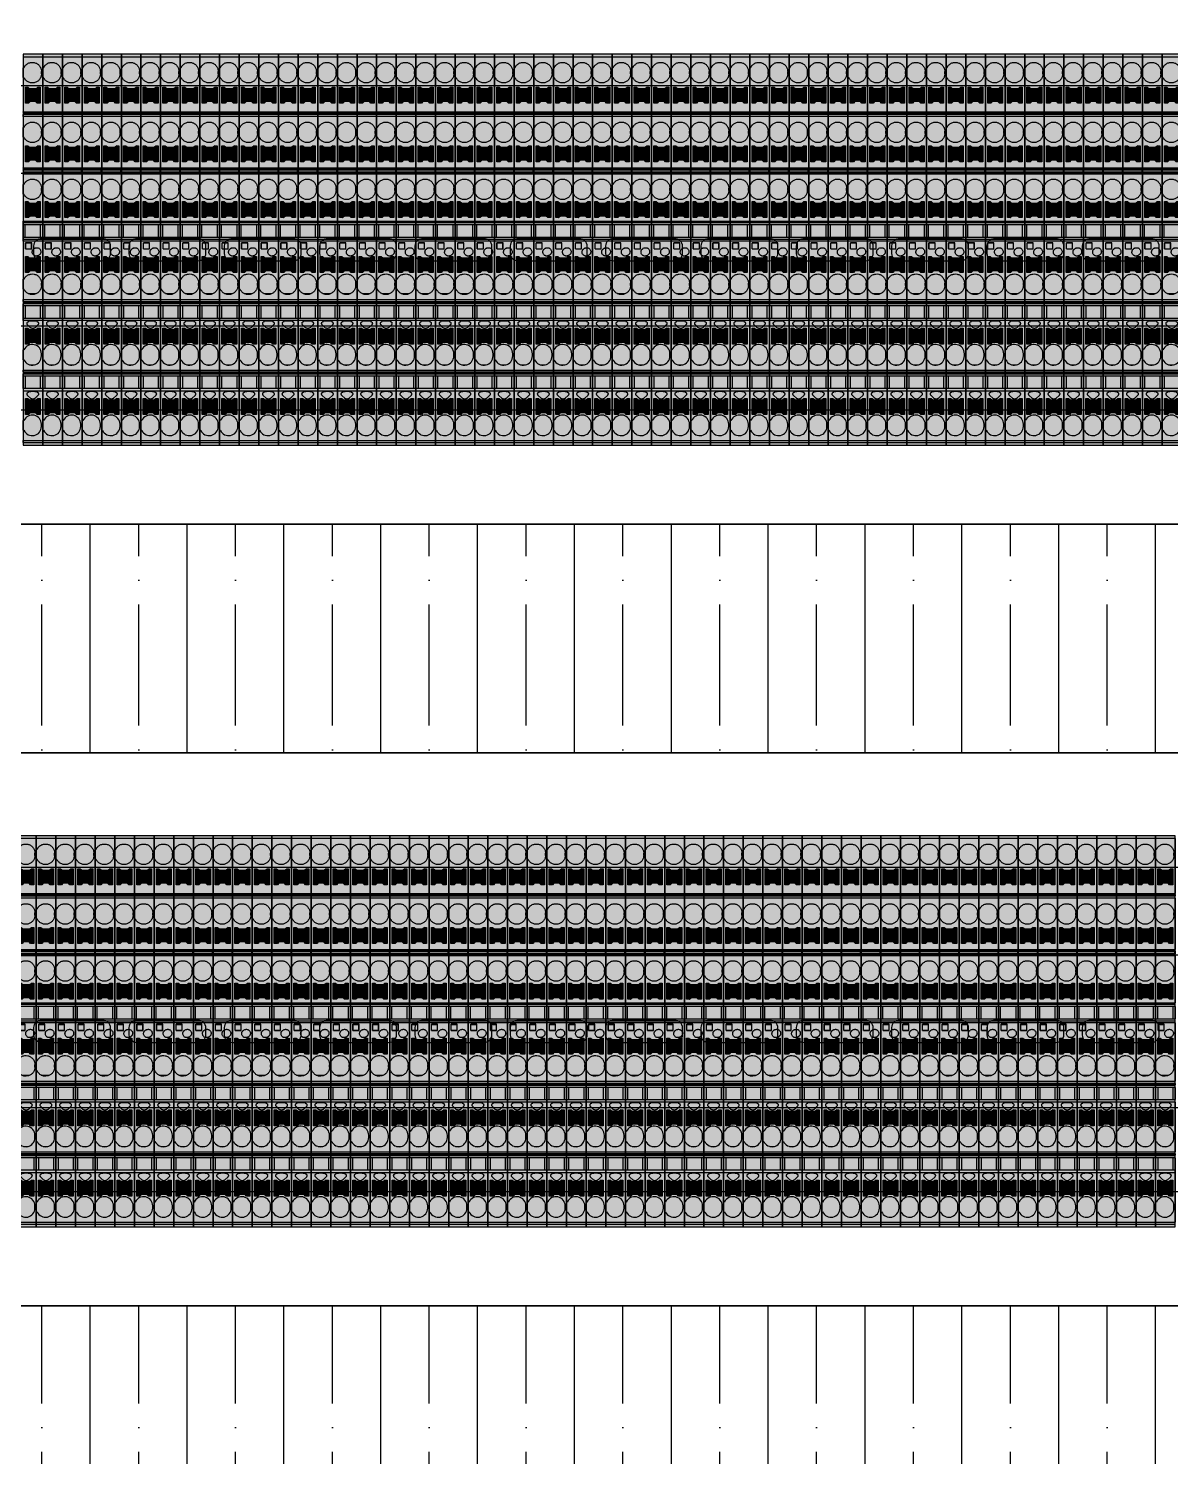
# Model space of a CAD drawing. Header units: millimetres. Extents: x -174 to 283928, y 1291 to 21053.
# Drawn here: x 10448.7 to 10748.1, y 20429.7 to 20804.2 of the extents above; entities that cross this region are included whole.
import ezdxf

# ---------------------------------------------------------------- set-up
doc = ezdxf.new("R2010")
doc.units = ezdxf.units.MM

# ---------------------------------------------------------------- blocks, each defined once
blk = doc.blocks.new('*U216')
at = {"ltscale": 2}
blk.add_lwpolyline([(0, 20), (0, -20), (840, -20), (840, 20), (0, 20)], dxfattribs=at)
for points in [[(190.23, 3), (206.23, 3, -0.414214), (208.23, 1), (208.23, -1, -0.414214), (206.23, -3), (190.23, -3, -0.414214), (188.23, -1), (188.23, 1, -0.414214)], [(215.23, 3), (231.23, 3, -0.414214), (233.23, 1), (233.23, -1, -0.414214), (231.23, -3), (215.23, -3, -0.414214), (213.23, -1), (213.23, 1, -0.414214)], [(240.23, 3), (256.23, 3, -0.414214), (258.23, 1), (258.23, -1, -0.414214), (256.23, -3), (240.23, -3, -0.414214), (238.23, -1), (238.23, 1, -0.414214)], [(265.23, 3), (281.23, 3, -0.414214), (283.23, 1), (283.23, -1, -0.414214), (281.23, -3), (265.23, -3, -0.414214), (263.23, -1), (263.23, 1, -0.414214)], [(290.23, 3), (306.23, 3, -0.414214), (308.23, 1), (308.23, -1, -0.414214), (306.23, -3), (290.23, -3, -0.414214), (288.23, -1), (288.23, 1, -0.414214)], [(315.23, 3), (331.23, 3, -0.414214), (333.23, 1), (333.23, -1, -0.414214), (331.23, -3), (315.23, -3, -0.414214), (313.23, -1), (313.23, 1, -0.414214)], [(340.23, 3), (356.23, 3, -0.414214), (358.23, 1), (358.23, -1, -0.414214), (356.23, -3), (340.23, -3, -0.414214), (338.23, -1), (338.23, 1, -0.414214)], [(365.23, 3), (381.23, 3, -0.414214), (383.23, 1), (383.23, -1, -0.414214), (381.23, -3), (365.23, -3, -0.414214), (363.23, -1), (363.23, 1, -0.414214)], [(390.23, 3), (406.23, 3, -0.414214), (408.23, 1), (408.23, -1, -0.414214), (406.23, -3), (390.23, -3, -0.414214), (388.23, -1), (388.23, 1, -0.414214)], [(415.23, 3), (431.23, 3, -0.414214), (433.23, 1), (433.23, -1, -0.414214), (431.23, -3), (415.23, -3, -0.414214), (413.23, -1), (413.23, 1, -0.414214)], [(440.23, 3), (456.23, 3, -0.414214), (458.23, 1), (458.23, -1, -0.414214), (456.23, -3), (440.23, -3, -0.414214), (438.23, -1), (438.23, 1, -0.414214)], [(465.23, 3), (481.23, 3, -0.414214), (483.23, 1), (483.23, -1, -0.414214), (481.23, -3), (465.23, -3, -0.414214), (463.23, -1), (463.23, 1, -0.414214)]]:
    blk.add_lwpolyline(points, format="xyb", close=True, dxfattribs=at)
blk = doc.blocks.new('*U203')
at = {"ltscale": 2}
blk.add_lwpolyline([(0, 20), (0, -20), (840, -20), (840, 20), (0, 20)], dxfattribs=at)
for points in [[(190.23, 3), (206.23, 3, -0.414214), (208.23, 1), (208.23, -1, -0.414214), (206.23, -3), (190.23, -3, -0.414214), (188.23, -1), (188.23, 1, -0.414214)], [(215.23, 3), (231.23, 3, -0.414214), (233.23, 1), (233.23, -1, -0.414214), (231.23, -3), (215.23, -3, -0.414214), (213.23, -1), (213.23, 1, -0.414214)], [(240.23, 3), (256.23, 3, -0.414214), (258.23, 1), (258.23, -1, -0.414214), (256.23, -3), (240.23, -3, -0.414214), (238.23, -1), (238.23, 1, -0.414214)], [(265.23, 3), (281.23, 3, -0.414214), (283.23, 1), (283.23, -1, -0.414214), (281.23, -3), (265.23, -3, -0.414214), (263.23, -1), (263.23, 1, -0.414214)], [(290.23, 3), (306.23, 3, -0.414214), (308.23, 1), (308.23, -1, -0.414214), (306.23, -3), (290.23, -3, -0.414214), (288.23, -1), (288.23, 1, -0.414214)], [(315.23, 3), (331.23, 3, -0.414214), (333.23, 1), (333.23, -1, -0.414214), (331.23, -3), (315.23, -3, -0.414214), (313.23, -1), (313.23, 1, -0.414214)], [(340.23, 3), (356.23, 3, -0.414214), (358.23, 1), (358.23, -1, -0.414214), (356.23, -3), (340.23, -3, -0.414214), (338.23, -1), (338.23, 1, -0.414214)], [(365.23, 3), (381.23, 3, -0.414214), (383.23, 1), (383.23, -1, -0.414214), (381.23, -3), (365.23, -3, -0.414214), (363.23, -1), (363.23, 1, -0.414214)], [(390.23, 3), (406.23, 3, -0.414214), (408.23, 1), (408.23, -1, -0.414214), (406.23, -3), (390.23, -3, -0.414214), (388.23, -1), (388.23, 1, -0.414214)], [(415.23, 3), (431.23, 3, -0.414214), (433.23, 1), (433.23, -1, -0.414214), (431.23, -3), (415.23, -3, -0.414214), (413.23, -1), (413.23, 1, -0.414214)], [(440.23, 3), (456.23, 3, -0.414214), (458.23, 1), (458.23, -1, -0.414214), (456.23, -3), (440.23, -3, -0.414214), (438.23, -1), (438.23, 1, -0.414214)], [(465.23, 3), (481.23, 3, -0.414214), (483.23, 1), (483.23, -1, -0.414214), (481.23, -3), (465.23, -3, -0.414214), (463.23, -1), (463.23, 1, -0.414214)]]:
    blk.add_lwpolyline(points, format="xyb", close=True, dxfattribs=at)
blk = doc.blocks.new('*U197')
blk.add_wipeout([(0, 30), (840, 30), (840, -30), (0, -30)])
at = {"true_color": 0x2776bb}
h = blk.add_hatch(dxfattribs=at)
h.set_pattern_fill('ANSI35', color=152, scale=4, angle=45)
h.set_pattern_definition([(90, (-6146.77, 1406.27), (-25.4, 0), []), (90, (-6134.07, 1418.97), (-25.4, 0), [31.75, -6.35, 0, -6.35])])
h.paths.add_polyline_path([(840, -30), (840, 30), (0, 30), (0, -30)])
blk.add_lwpolyline([(0, 30), (840, 30), (840, -30), (0, -30), (0, 30)])
blk = doc.blocks.new('VPR-2.5-3L-GY')
at = {"true_color": 0xc7c8ca}
h = blk.add_hatch(color=9, dxfattribs=at)
h.dxf.hatch_style = 1
h.paths.add_polyline_path([(5.15, 51.29), (0, 51.29), (0, -51.29), (5.15, -51.29)])
at = {"true_color": 0xcd6928}
h = blk.add_hatch(color=32, dxfattribs=at)
h.dxf.hatch_style = 1
h.paths.add_polyline_path([(4.5, 42.63), (3.88, 42.63), (3.4, 42.23), (1.7, 42.23), (1.21, 42.63), (0.6, 42.63), (0.6, 38.43), (1.44, 38.43), (1.84, 38.83), (3.26, 38.83), (3.66, 38.43), (4.5, 38.43)])
h = blk.add_hatch(color=32, dxfattribs=at)
h.dxf.hatch_style = 1
h.paths.add_polyline_path([(4.5, 27.26), (3.88, 27.26), (3.4, 26.86), (1.7, 26.86), (1.21, 27.26), (0.6, 27.26), (0.6, 23.06), (1.44, 23.06), (1.84, 23.46), (3.26, 23.46), (3.66, 23.06), (4.5, 23.06)])
h = blk.add_hatch(color=32, dxfattribs=at)
h.dxf.hatch_style = 1
h.paths.add_polyline_path([(4.5, 12.61), (3.88, 12.61), (3.4, 12.21), (1.7, 12.21), (1.21, 12.61), (0.6, 12.61), (0.6, 8.41), (1.44, 8.41), (1.84, 8.81), (3.26, 8.81), (3.66, 8.41), (4.5, 8.41)])
h = blk.add_hatch(color=32, dxfattribs=at)
h.dxf.hatch_style = 1
h.paths.add_polyline_path([(4.5, -1.78), (3.88, -1.78), (3.4, -2.18), (1.7, -2.18), (1.21, -1.78), (0.6, -1.78), (0.6, -5.98), (1.44, -5.98), (1.84, -5.58), (3.26, -5.58), (3.66, -5.98), (4.5, -5.98)])
h = blk.add_hatch(color=32, dxfattribs=at)
h.dxf.hatch_style = 1
h.paths.add_polyline_path([(4.5, -20.56), (3.88, -20.56), (3.4, -20.96), (1.7, -20.96), (1.21, -20.56), (0.6, -20.56), (0.6, -24.76), (1.44, -24.76), (1.84, -24.36), (3.26, -24.36), (3.66, -24.76), (4.5, -24.76)])
h = blk.add_hatch(color=32, dxfattribs=at)
h.dxf.hatch_style = 1
h.paths.add_polyline_path([(4.5, -39.01), (3.88, -39.01), (3.4, -39.41), (1.7, -39.41), (1.21, -39.01), (0.6, -39.01), (0.6, -43.21), (1.44, -43.21), (1.84, -42.81), (3.26, -42.81), (3.66, -43.21), (4.5, -43.21)])
at = {"color": 7, "linetype": 'Continuous', "lineweight": 25}
for p, q in [((5.15, 50.53), (0, 50.53)), ((0, 50.53), (0, 47.73)), ((5.15, 50.53), (5.15, 36.18)), ((0.22, 47.73), (0, 47.73)), ((0, 45.13), (0, 47.73)), ((0, 45.13), (0.22, 45.13)), ((0, 45.13), (0, 36.18)), ((4.8, 46.13), (4.8, 46.73)), ((0.68, 40.9), (0.68, 42.58)), ((0.68, 42.58), (1.18, 42.58)), ((1.18, 42.58), (1.68, 42.18)), ((3.43, 42.18), (1.68, 42.18)), ((3.93, 42.58), (3.43, 42.18)), ((3.93, 42.58), (4.43, 42.58)), ((4.43, 42.58), (4.43, 40.9)), ((1.64, 40.9), (0.68, 40.9)), ((0.68, 40.1), (0.68, 40.9)), ((0.68, 38.58), (0.68, 40.1)), ((0.68, 40.1), (1.64, 40.1)), ((1.36, 38.48), (0.78, 38.48)), ((1.8, 38.88), (1.43, 38.51)), ((3.3, 38.88), (1.8, 38.88)), ((3.7, 38.48), (3.3, 38.88)), ((3.47, 40.9), (4.43, 40.9)), ((3.47, 40.1), (4.43, 40.1)), ((4.43, 38.48), (3.7, 38.48)), ((4.43, 40.9), (4.43, 40.1)), ((4.43, 40.1), (4.43, 38.48)), ((0, 36.18), (5.15, 36.18)), ((0, 36.06), (5.15, 36.06)), ((0, 36.06), (0, 35.8)), ((0, 35.8), (4.95, 35.79)), ((0, 35.66), (4.95, 35.66)), ((0, 35.66), (0, 35.65)), ((0, 35.65), (4.95, 35.65)), ((4.95, 35.56), (0, 35.56)), ((5.15, 35.46), (0, 35.46)), ((5.15, 35.42), (0, 35.42)), ((5.15, 34.92), (0, 34.92)), ((0, 34.92), (0, 32.08)), ((5.15, 35.79), (4.95, 35.79)), ((5.15, 35.69), (4.95, 35.69)), ((4.95, 35.69), (4.95, 35.46)), ((5.15, 35.86), (5.15, 36.06)), ((5.15, 35.86), (5.15, 35.79)), ((5.15, 35.79), (5.15, 35.69)), ((5.15, 35.69), (5.15, 35.52)), ((5.15, 34.92), (5.15, 21.48)), ((0.22, 32.08), (0, 32.08)), ((0, 29.48), (0, 32.08)), ((4.8, 30.48), (4.8, 31.08)), ((0, 29.48), (0.22, 29.48)), ((0, 29.48), (0, 21.48)), ((0.68, 25.53), (0.68, 27.21)), ((0.68, 27.21), (1.18, 27.21)), ((1.18, 27.21), (1.68, 26.81)), ((3.43, 26.81), (1.68, 26.81)), ((3.93, 27.21), (3.43, 26.81)), ((3.93, 27.21), (4.43, 27.21)), ((4.43, 27.21), (4.43, 25.53)), ((1.64, 25.53), (0.68, 25.53)), ((0.68, 24.73), (0.68, 25.53)), ((0.68, 23.21), (0.68, 24.73)), ((0.68, 24.73), (1.64, 24.73)), ((1.36, 23.11), (0.78, 23.11)), ((1.8, 23.51), (1.43, 23.14)), ((3.3, 23.51), (1.8, 23.51)), ((3.7, 23.11), (3.3, 23.51)), ((3.47, 25.53), (4.43, 25.53)), ((3.47, 24.73), (4.43, 24.73)), ((4.43, 23.11), (3.7, 23.11)), ((4.43, 25.53), (4.43, 24.73)), ((4.43, 24.73), (4.43, 23.11)), ((0, 21.48), (5.15, 21.48)), ((0, 21.35), (5.15, 21.35)), ((0, 21.35), (0, 21.07)), ((0, 21.07), (4.95, 21.06)), ((0, 20.93), (4.95, 20.93)), ((0, 20.93), (4.95, 20.93)), ((0, 20.93), (0, 20.93)), ((4.95, 20.85), (0, 20.85)), ((0, 20.85), (0, 20.42)), ((5.15, 20.3), (0, 20.3)), ((5.15, 20.3), (0, 20.3)), ((5.15, 20.26), (0, 20.26)), ((5.15, 19.77), (0, 19.77)), ((0, 19.77), (0, 17.13)), ((5.15, 21.06), (4.95, 21.06)), ((5.15, 20.96), (4.95, 20.96)), ((4.95, 20.96), (4.95, 20.3)), ((5.15, 21.13), (5.15, 21.35)), ((5.15, 21.13), (5.15, 21.06)), ((5.15, 20.96), (5.15, 20.36)), ((5.15, 19.77), (5.15, 7.48)), ((0.22, 17.13), (0, 17.13)), ((0, 14.53), (0, 17.13)), ((4.8, 15.53), (4.8, 16.13)), ((0, 14.53), (0, 7.48)), ((0, 14.53), (0.22, 14.53)), ((0.68, 10.88), (0.68, 12.56)), ((0.68, 12.56), (1.18, 12.56)), ((1.18, 12.56), (1.68, 12.16)), ((3.43, 12.16), (1.68, 12.16)), ((3.93, 12.56), (3.43, 12.16)), ((3.93, 12.56), (4.43, 12.56)), ((4.43, 12.56), (4.43, 10.88)), ((1.64, 10.88), (0.68, 10.88)), ((0.68, 10.08), (0.68, 10.88)), ((0.68, 8.56), (0.68, 10.08)), ((0.68, 10.08), (1.64, 10.08)), ((1.36, 8.46), (0.78, 8.46)), ((1.8, 8.86), (1.43, 8.49)), ((3.3, 8.86), (1.8, 8.86)), ((3.7, 8.46), (3.3, 8.86)), ((3.47, 10.88), (4.43, 10.88)), ((3.47, 10.08), (4.43, 10.08)), ((4.43, 8.46), (3.7, 8.46)), ((4.43, 10.88), (4.43, 10.08)), ((4.43, 10.08), (4.43, 8.46)), ((0, 7.48), (5.15, 7.48)), ((5.15, 7.02), (0, 7.02)), ((0, 6.48), (0, 7.02)), ((5.15, 6.48), (0, 6.48)), ((0, 3.28), (0, 6.48)), ((0.55, 3.28), (0.55, 6.48)), ((4.5, 6.48), (4.5, 3.28)), ((5.15, 6.48), (5.15, 7.02)), ((5.15, 6.48), (5.15, 3.28)), ((0, 3.28), (5.15, 3.28)), ((0, 2.69), (0, 3.28)), ((5.15, 2.69), (0, 2.69)), ((5.15, 2.23), (0, 2.23)), ((0, 2.23), (0, -7.77)), ((2.25, 1.84), (0.65, 1.84)), ((0.65, 0.23), (0.65, 1.84)), ((0.67, 1.81), (0.65, 1.84)), ((0.65, 0.23), (0.67, 0.26)), ((0.65, 0.23), (2.25, 0.23)), ((0.67, 1.81), (2.23, 1.81)), ((0.67, 0.26), (0.67, 1.81)), ((0.67, 0.26), (2.23, 0.26)), ((2.23, 1.81), (2.25, 1.84)), ((2.23, 0.26), (2.23, 1.81)), ((2.25, 0.23), (2.23, 0.26)), ((2.25, 0.23), (2.25, 1.84)), ((3.08, 0.39), (2.9, 0.29)), ((5.15, 2.69), (5.15, 3.28)), ((5.15, 2.23), (5.15, -13.07)), ((0.68, -3.51), (0.68, -1.83)), ((0.68, -1.83), (1.18, -1.83)), ((1.64, -3.51), (0.68, -3.51)), ((0.68, -4.31), (0.68, -3.51)), ((1.18, -1.83), (1.68, -2.23)), ((3.43, -2.23), (1.68, -2.23)), ((3.93, -1.83), (3.43, -2.23)), ((3.47, -3.51), (4.43, -3.51)), ((3.93, -1.83), (4.43, -1.83)), ((3.95, -1.53), (4.13, -1.43)), ((4.43, -1.83), (4.43, -3.51)), ((4.43, -3.51), (4.43, -4.31)), ((0.68, -5.83), (0.68, -4.31)), ((0.68, -4.31), (1.64, -4.31)), ((1.36, -5.93), (0.78, -5.93)), ((1.8, -5.53), (1.43, -5.9)), ((3.3, -5.53), (1.8, -5.53)), ((3.7, -5.93), (3.3, -5.53)), ((3.47, -4.31), (4.43, -4.31)), ((4.43, -5.93), (3.7, -5.93)), ((4.43, -4.31), (4.43, -5.93)), ((0.22, -7.77), (0, -7.77)), ((0, -10.37), (0, -7.77)), ((0, -10.37), (0.22, -10.37)), ((0, -10.37), (0, -13.07)), ((4.8, -9.37), (4.8, -8.77)), ((0, -13.07), (5.15, -13.07)), ((0, -13.56), (5.15, -13.56)), ((0, -13.59), (5.15, -13.59)), ((0, -13.61), (5.15, -13.61)), ((0, -13.71), (4.95, -13.71)), ((4.95, -13.8), (0, -13.8)), ((4.95, -13.8), (0, -13.8)), ((0, -13.8), (0, -13.8)), ((4.95, -13.94), (0, -13.94)), ((0, -13.94), (0, -14.05)), ((5.15, -14.05), (0, -14.05)), ((5.15, -14.17), (0, -14.17)), ((0, -14.72), (0, -14.17)), ((5.15, -14.72), (0, -14.72)), ((0, -17.92), (0, -14.72)), ((0.55, -14.72), (0.55, -17.92)), ((1.32, -11.51), (3.41, -11.51)), ((4.5, -14.72), (4.5, -17.92)), ((4.95, -13.61), (4.95, -13.84)), ((5.15, -13.84), (4.95, -13.84)), ((5.15, -13.94), (4.95, -13.94)), ((5.15, -13.67), (5.15, -13.84)), ((5.15, -13.94), (5.15, -14)), ((5.15, -14.05), (5.15, -14)), ((5.15, -14.72), (5.15, -14.17)), ((5.15, -14.72), (5.15, -17.92)), ((0, -17.92), (5.15, -17.92)), ((0, -18.59), (0, -17.92)), ((5.15, -18.59), (0, -18.59)), ((0, -18.59), (0, -26.27)), ((5.15, -18.59), (5.15, -17.92)), ((5.15, -18.59), (5.15, -31.57)), ((0.68, -22.29), (0.68, -20.61)), ((0.68, -20.61), (1.18, -20.61)), ((1.64, -22.29), (0.68, -22.29)), ((0.68, -23.09), (0.68, -22.29)), ((1.18, -19.73), (1.92, -20.47)), ((1.18, -20.61), (1.68, -21.01)), ((3.43, -21.01), (1.68, -21.01)), ((2.27, -20.62), (2.78, -20.62)), ((3.13, -20.47), (3.87, -19.73)), ((3.93, -20.61), (3.43, -21.01)), ((3.47, -22.29), (4.43, -22.29)), ((3.93, -20.61), (4.43, -20.61)), ((4.43, -20.61), (4.43, -22.29)), ((4.43, -22.29), (4.43, -23.09)), ((0.68, -24.61), (0.68, -23.09)), ((0.68, -23.09), (1.64, -23.09)), ((1.36, -24.71), (0.78, -24.71)), ((1.8, -24.31), (1.43, -24.68)), ((3.3, -24.31), (1.8, -24.31)), ((3.7, -24.71), (3.3, -24.31)), ((3.47, -23.09), (4.43, -23.09)), ((4.43, -24.71), (3.7, -24.71)), ((4.43, -23.09), (4.43, -24.71)), ((0.22, -26.27), (0, -26.27)), ((0, -28.87), (0, -26.27)), ((0, -28.87), (0.22, -28.87)), ((0, -28.87), (0, -31.57)), ((4.8, -27.87), (4.8, -27.27)), ((0, -31.57), (5.15, -31.57)), ((0, -32.06), (5.15, -32.06)), ((0, -32.11), (5.15, -32.11)), ((0, -32.21), (4.95, -32.21)), ((4.95, -32.3), (0, -32.3)), ((4.95, -32.3), (0, -32.3)), ((0, -32.3), (0, -32.3)), ((4.95, -32.44), (0, -32.44)), ((0, -32.44), (0, -32.55)), ((5.15, -32.55), (0, -32.55)), ((5.15, -32.67), (0, -32.67)), ((0, -33.19), (0, -32.67)), ((5.15, -33.19), (0, -33.19)), ((0, -36.39), (0, -33.19)), ((0.55, -33.19), (0.55, -36.39)), ((1.79, -30.19), (3.01, -30.19)), ((4.5, -33.19), (4.5, -36.39)), ((4.95, -32.11), (4.95, -32.34)), ((5.15, -32.34), (4.95, -32.34)), ((4.95, -32.34), (4.95, -32.44)), ((5.15, -32.44), (4.95, -32.44)), ((5.15, -32.17), (5.15, -32.34)), ((5.15, -32.34), (5.15, -32.44)), ((5.15, -32.44), (5.15, -32.5)), ((5.15, -32.55), (5.15, -32.5)), ((5.15, -33.19), (5.15, -32.67)), ((5.15, -33.19), (5.15, -36.39)), ((5.15, -36.39), (0, -36.39)), ((0, -36.39), (0, -37.09)), ((5.15, -37.09), (0, -37.09)), ((0, -37.09), (0, -44.77)), ((5.15, -36.39), (5.15, -37.09)), ((5.15, -37.09), (5.15, -50.07)), ((0.68, -40.74), (0.68, -39.06)), ((0.68, -39.06), (1.18, -39.06)), ((1.64, -40.74), (0.68, -40.74)), ((0.68, -41.54), (0.68, -40.74)), ((1.18, -38.23), (1.92, -38.97)), ((1.18, -39.06), (1.68, -39.46)), ((3.43, -39.46), (1.68, -39.46)), ((2.27, -39.12), (2.78, -39.12)), ((3.13, -38.97), (3.87, -38.23)), ((3.93, -39.06), (3.43, -39.46)), ((3.47, -40.74), (4.43, -40.74)), ((3.93, -39.06), (4.43, -39.06)), ((4.43, -39.06), (4.43, -40.74)), ((4.43, -40.74), (4.43, -41.54)), ((0.22, -44.77), (0, -44.77)), ((0, -47.37), (0, -44.77)), ((0.68, -43.06), (0.68, -41.54)), ((0.68, -41.54), (1.64, -41.54)), ((1.36, -43.16), (0.78, -43.16)), ((1.8, -42.76), (1.43, -43.13)), ((3.3, -42.76), (1.8, -42.76)), ((3.7, -43.16), (3.3, -42.76)), ((3.47, -41.54), (4.43, -41.54)), ((4.43, -43.16), (3.7, -43.16)), ((4.43, -41.54), (4.43, -43.16)), ((0, -47.37), (0.22, -47.37)), ((0, -47.37), (0, -50.07)), ((4.8, -46.37), (4.8, -45.77)), ((0, -50.07), (5.15, -50.07)), ((0, -50.56), (5.15, -50.56))]:
    blk.add_line(p, q, dxfattribs=at)
blk.add_lwpolyline([(5.15, -51.29), (5.15, 51.29), (0, 51.29), (0, -51.29), (5.15, -51.29)])
for points in [[(0.6, 38.43), (0.6, 42.63), (1.21, 42.63), (1.7, 42.23), (3.4, 42.23), (3.88, 42.63), (4.5, 42.63), (4.5, 38.43), (3.66, 38.43), (3.26, 38.83), (1.84, 38.83), (1.44, 38.43)], [(0.6, 23.06), (0.6, 27.26), (1.21, 27.26), (1.7, 26.86), (3.4, 26.86), (3.88, 27.26), (4.5, 27.26), (4.5, 23.06), (3.66, 23.06), (3.26, 23.46), (1.84, 23.46), (1.44, 23.06)], [(0.6, 8.41), (0.6, 12.61), (1.21, 12.61), (1.7, 12.21), (3.4, 12.21), (3.88, 12.61), (4.5, 12.61), (4.5, 8.41), (3.66, 8.41), (3.26, 8.81), (1.84, 8.81), (1.44, 8.41)], [(0.6, -5.98), (0.6, -1.78), (1.21, -1.78), (1.7, -2.18), (3.4, -2.18), (3.88, -1.78), (4.5, -1.78), (4.5, -5.98), (3.66, -5.98), (3.26, -5.58), (1.84, -5.58), (1.44, -5.98)], [(0.6, -24.76), (0.6, -20.56), (1.21, -20.56), (1.7, -20.96), (3.4, -20.96), (3.88, -20.56), (4.5, -20.56), (4.5, -24.76), (3.66, -24.76), (3.26, -24.36), (1.84, -24.36), (1.44, -24.76)], [(0.6, -43.21), (0.6, -39.01), (1.21, -39.01), (1.7, -39.41), (3.4, -39.41), (3.88, -39.01), (4.5, -39.01), (4.5, -43.21), (3.66, -43.21), (3.26, -42.81), (1.84, -42.81), (1.44, -43.21)]]:
    blk.add_lwpolyline(points, close=True, dxfattribs=at)
for centre, radius, start, end in [((2.55, 40.5), 1, 23.5782, 156.4218), ((0.78, 38.58), 0.1, 180, 270), ((1.36, 38.58), 0.1, 270, 315), ((2.55, 40.5), 1, 203.5782, 336.4218), ((0.78, 23.21), 0.1, 180, 270), ((1.36, 23.21), 0.1, 270, 315), ((2.55, 25.13), 1, 23.5782, 156.4218), ((2.55, 25.13), 1, 203.5782, 336.4218), ((2.55, 10.48), 1, 23.5782, 156.4218), ((0.78, 8.56), 0.1, 180, 270), ((1.36, 8.56), 0.1, 270, 315), ((2.55, 10.48), 1, 203.5782, 336.4218), ((2.55, -3.91), 1, 23.5782, 156.4218), ((0.78, -5.83), 0.1, 180, 270), ((1.36, -5.83), 0.1, 270, 315), ((2.55, -3.91), 1, 203.5782, 336.4218), ((2.53, -25.84), 7.11, 81.5242, 98.4758), ((2.55, -22.69), 1, 23.5782, 156.4218), ((2.4, -27.27), 2.4, 0, 155.3757), ((0.78, -24.61), 0.1, 180, 270), ((1.36, -24.61), 0.1, 270, 315), ((2.55, -22.69), 1, 203.5782, 336.4218), ((2.4, -27.87), 2.4, 204.6243, 0), ((2.53, -44.34), 7.11, 81.5242, 98.4758), ((2.55, -41.14), 1, 23.5782, 156.4218), ((2.4, -45.77), 2.4, 0, 155.3757), ((0.78, -43.06), 0.1, 180, 270), ((1.36, -43.06), 0.1, 270, 315), ((2.55, -41.14), 1, 203.5782, 336.4218), ((2.4, -46.37), 2.4, 204.6243, 0)]:
    blk.add_arc(centre, radius, start, end, dxfattribs=at)
for points, knots in [([(0.22, 47.73), (0.24, 47.78), (0.29, 47.88), (0.37, 48.01), (0.45, 48.14), (0.55, 48.27), (0.71, 48.45), (0.96, 48.67), (1.32, 48.89), (1.71, 49.05), (2.25, 49.15), (2.92, 49.12), (3.55, 48.87), (3.99, 48.55), (4.28, 48.25), (4.51, 47.9), (4.66, 47.56), (4.75, 47.26), (4.79, 47), (4.8, 46.82), (4.8, 46.73)], [0, 0, 0, 0, 0.024394, 0.048636, 0.072831, 0.097085, 0.121504, 0.185849, 0.250275, 0.31462, 0.379045, 0.500019, 0.620993, 0.685337, 0.749763, 0.814108, 0.878533, 0.919087, 0.959411, 1, 1, 1, 1]), ([(4.8, 46.13), (4.8, 46.08), (4.8, 45.98), (4.78, 45.82), (4.76, 45.66), (4.72, 45.51), (4.65, 45.27), (4.51, 44.97), (4.28, 44.62), (3.99, 44.32), (3.55, 44), (2.92, 43.75), (2.25, 43.71), (1.71, 43.82), (1.32, 43.98), (0.96, 44.19), (0.69, 44.44), (0.48, 44.68), (0.34, 44.9), (0.26, 45.05), (0.22, 45.13)], [0, 0, 0, 0, 0.024394, 0.048636, 0.072831, 0.097085, 0.121504, 0.185849, 0.250275, 0.31462, 0.379045, 0.500019, 0.620993, 0.685337, 0.749763, 0.814108, 0.878533, 0.919087, 0.959411, 1, 1, 1, 1]), ([(0, 36.06), (0, 36.08), (0, 36.1), (0, 36.13), (0, 36.16), (0, 36.18), (0, 36.18), (0, 36.18)], [0, 0, 0, 0, 0.1671802, 0.3318902, 0.5004135, 0.7494531, 1, 1, 1, 1]), ([(0, 35.8), (0, 35.77), (0, 35.73), (0, 35.68), (0, 35.66), (0, 35.66)], [0, 0, 0, 0, 0.5, 0.5, 1, 1, 1, 1]), ([(0, 35.62), (0, 35.63), (0, 35.64), (0, 35.65), (0, 35.65)], [0, 0, 0, 0, 0.497129, 1, 1, 1, 1]), ([(0, 34.92), (0, 34.94), (0, 34.98), (0, 35.03), (0, 35.1), (0, 35.18), (0, 35.25), (0, 35.32), (0, 35.37), (0, 35.4), (0, 35.41), (0, 35.42)], [0, 0, 0, 0, 0.0800126, 0.1601253, 0.2414441, 0.3692652, 0.5000614, 0.6278835, 0.7586808, 0.8786191, 1, 1, 1, 1]), ([(5.15, 34.92), (5.15, 35.04), (5.15, 35.16), (5.15, 35.34), (5.15, 35.4), (5.15, 35.42)], [0, 0, 0, 0, 0.5, 0.5, 1, 1, 1, 1]), ([(0.22, 32.08), (0.24, 32.13), (0.29, 32.23), (0.37, 32.36), (0.45, 32.49), (0.55, 32.62), (0.71, 32.8), (0.96, 33.02), (1.32, 33.24), (1.71, 33.4), (2.25, 33.5), (2.92, 33.47), (3.55, 33.22), (3.99, 32.9), (4.28, 32.6), (4.51, 32.25), (4.66, 31.91), (4.75, 31.61), (4.79, 31.35), (4.8, 31.17), (4.8, 31.08)], [0, 0, 0, 0, 0.024394, 0.048636, 0.072831, 0.097085, 0.121504, 0.185849, 0.250275, 0.31462, 0.379045, 0.500019, 0.620993, 0.685337, 0.749763, 0.814108, 0.878533, 0.919087, 0.959411, 1, 1, 1, 1]), ([(4.8, 30.48), (4.8, 30.43), (4.8, 30.33), (4.78, 30.17), (4.76, 30.01), (4.72, 29.86), (4.65, 29.62), (4.51, 29.32), (4.28, 28.97), (3.99, 28.67), (3.55, 28.35), (2.92, 28.1), (2.25, 28.06), (1.71, 28.17), (1.32, 28.33), (0.96, 28.54), (0.69, 28.79), (0.48, 29.03), (0.34, 29.25), (0.26, 29.4), (0.22, 29.48)], [0, 0, 0, 0, 0.0243942, 0.0486358, 0.0728305, 0.0970848, 0.1215043, 0.1858492, 0.2502747, 0.3146196, 0.3790451, 0.5000188, 0.6209926, 0.6853375, 0.749763, 0.8141079, 0.8785334, 0.9190869, 0.9594114, 1, 1, 1, 1]), ([(0, 21.35), (0, 21.36), (0, 21.39), (0, 21.42), (0, 21.45), (0, 21.48), (0, 21.48), (0, 21.48)], [0, 0, 0, 0, 0.167329, 0.331784, 0.500465, 0.749473, 1, 1, 1, 1]), ([(0, 21.07), (0, 21.04), (0, 21), (0, 20.95), (0, 20.94), (0, 20.93)], [0, 0, 0, 0, 0.5, 0.5, 1, 1, 1, 1]), ([(0, 20.9), (0, 20.91), (0, 20.92), (0, 20.93), (0, 20.93)], [0, 0, 0, 0, 0.497129, 1, 1, 1, 1]), ([(0, 19.77), (0, 19.79), (0, 19.84), (0, 19.91), (0, 19.97), (0, 20.03), (0, 20.1), (0, 20.15), (0, 20.2), (0, 20.24), (0, 20.25), (0, 20.26)], [0, 0, 0, 0, 0.101572, 0.200381, 0.298422, 0.397735, 0.500284, 0.627642, 0.757961, 0.878261, 1, 1, 1, 1]), ([(5.15, 21.35), (5.15, 21.39), (5.15, 21.42), (5.15, 21.47), (5.15, 21.48), (5.15, 21.48)], [0, 0, 0, 0, 0.5, 0.5, 1, 1, 1, 1]), ([(5.15, 21.06), (5.15, 21.05), (5.15, 21.04), (5.15, 21.04), (5.15, 21.03), (5.15, 21.02), (5.15, 21.01), (5.15, 20.99), (5.15, 20.98), (5.15, 20.96)], [0, 0, 0, 0, 0.0000268555, 0.0000268555, 0.0000268555, 0.000053711, 0.000053711, 0.000053711, 0.0001048413, 0.0001048413, 0.0001048413, 0.0001048413]), ([(5.15, 19.77), (5.15, 19.88), (5.15, 20), (5.15, 20.18), (5.15, 20.24), (5.15, 20.26)], [0, 0, 0, 0, 0.5, 0.5, 1, 1, 1, 1]), ([(0.22, 17.13), (0.24, 17.18), (0.29, 17.28), (0.37, 17.41), (0.45, 17.54), (0.55, 17.67), (0.71, 17.85), (0.96, 18.07), (1.32, 18.29), (1.71, 18.45), (2.25, 18.55), (2.92, 18.52), (3.55, 18.27), (3.99, 17.95), (4.28, 17.65), (4.51, 17.3), (4.66, 16.96), (4.75, 16.66), (4.79, 16.4), (4.8, 16.22), (4.8, 16.13)], [0, 0, 0, 0, 0.024394, 0.048636, 0.072831, 0.097085, 0.121504, 0.185849, 0.250275, 0.31462, 0.379045, 0.500019, 0.620993, 0.685337, 0.749763, 0.814108, 0.878533, 0.919087, 0.959411, 1, 1, 1, 1]), ([(4.8, 15.53), (4.8, 15.48), (4.8, 15.38), (4.78, 15.22), (4.76, 15.06), (4.72, 14.91), (4.65, 14.67), (4.51, 14.37), (4.28, 14.02), (3.99, 13.72), (3.55, 13.4), (2.92, 13.15), (2.25, 13.11), (1.71, 13.22), (1.32, 13.38), (0.96, 13.59), (0.69, 13.84), (0.48, 14.08), (0.34, 14.3), (0.26, 14.45), (0.22, 14.53)], [0, 0, 0, 0, 0.0243942, 0.0486358, 0.0728305, 0.0970848, 0.1215043, 0.1858492, 0.2502747, 0.3146196, 0.3790451, 0.5000188, 0.6209926, 0.6853375, 0.749763, 0.8141079, 0.8785334, 0.9190869, 0.9594114, 1, 1, 1, 1]), ([(0, 7.02), (0, 7.03), (0, 7.05), (0, 7.1), (0, 7.15), (0, 7.23), (0, 7.34), (0, 7.44), (0, 7.48)], [0, 0, 0, 0, 0.1259506, 0.2495429, 0.37352, 0.5005997, 0.7495449, 1, 1, 1, 1]), ([(5.15, 7.02), (5.15, 7.06), (5.15, 7.13), (5.15, 7.29), (5.15, 7.39), (5.15, 7.48)], [0, 0, 0, 0, 0.5, 0.5, 1, 1, 1, 1]), ([(0, 2.23), (0, 2.26), (0, 2.31), (0, 2.38), (0, 2.45), (0, 2.53), (0, 2.63), (0, 2.67), (0, 2.69)], [0, 0, 0, 0, 0.125951, 0.249543, 0.37352, 0.5006, 0.749545, 1, 1, 1, 1]), ([(3.95, -1.53), (3.92, -1.54), (3.86, -1.57), (3.77, -1.61), (3.68, -1.64), (3.54, -1.66), (3.37, -1.67), (3.15, -1.64), (2.95, -1.56), (2.72, -1.41), (2.5, -1.15), (2.38, -0.83), (2.37, -0.56), (2.41, -0.34), (2.48, -0.14), (2.6, 0.03), (2.74, 0.18), (2.85, 0.26), (2.9, 0.29)], [0, 0, 0, 0, 0.030168, 0.060086, 0.090023, 0.12025, 0.185229, 0.25037, 0.315349, 0.38049, 0.500065, 0.619641, 0.684619, 0.749761, 0.814739, 0.87988, 0.9399, 1, 1, 1, 1]), ([(3.08, 0.39), (3.1, 0.41), (3.16, 0.44), (3.25, 0.48), (3.35, 0.5), (3.48, 0.53), (3.66, 0.54), (3.87, 0.5), (4.08, 0.43), (4.31, 0.28), (4.53, 0.02), (4.64, -0.3), (4.66, -0.58), (4.62, -0.79), (4.55, -0.99), (4.43, -1.17), (4.29, -1.32), (4.18, -1.39), (4.13, -1.43)], [0, 0, 0, 0, 0.030168, 0.060086, 0.090023, 0.12025, 0.185229, 0.25037, 0.315349, 0.38049, 0.500065, 0.619641, 0.684619, 0.749761, 0.814739, 0.87988, 0.9399, 1, 1, 1, 1]), ([(5.15, 2.23), (5.15, 2.33), (5.15, 2.43), (5.15, 2.59), (5.15, 2.66), (5.15, 2.69)], [0, 0, 0, 0, 0.5, 0.5, 1, 1, 1, 1]), ([(0.22, -7.77), (0.24, -7.72), (0.29, -7.62), (0.37, -7.49), (0.45, -7.36), (0.55, -7.23), (0.71, -7.05), (0.96, -6.83), (1.32, -6.61), (1.71, -6.45), (2.25, -6.35), (2.92, -6.38), (3.55, -6.63), (3.99, -6.95), (4.28, -7.25), (4.51, -7.6), (4.66, -7.94), (4.75, -8.24), (4.79, -8.5), (4.8, -8.68), (4.8, -8.77)], [0, 0, 0, 0, 0.024394, 0.048636, 0.072831, 0.097085, 0.121504, 0.185849, 0.250275, 0.31462, 0.379045, 0.500019, 0.620993, 0.685337, 0.749763, 0.814108, 0.878533, 0.919087, 0.959411, 1, 1, 1, 1]), ([(4.8, -9.37), (4.8, -9.42), (4.8, -9.52), (4.78, -9.68), (4.76, -9.84), (4.72, -9.99), (4.65, -10.23), (4.51, -10.53), (4.28, -10.88), (3.99, -11.18), (3.55, -11.5), (2.92, -11.75), (2.25, -11.79), (1.71, -11.68), (1.32, -11.52), (0.96, -11.31), (0.69, -11.06), (0.48, -10.82), (0.34, -10.6), (0.26, -10.45), (0.22, -10.37)], [0, 0, 0, 0, 0.024394, 0.048636, 0.072831, 0.097085, 0.121504, 0.185849, 0.250275, 0.31462, 0.379045, 0.500019, 0.620993, 0.685337, 0.749763, 0.814108, 0.878533, 0.919087, 0.959411, 1, 1, 1, 1]), ([(0, -13.56), (0, -13.56), (0, -13.55), (0, -13.54), (0, -13.51), (0, -13.47), (0, -13.4), (0, -13.33), (0, -13.24), (0, -13.15), (0, -13.1), (0, -13.07)], [0, 0, 0, 0, 0.080013, 0.160125, 0.241444, 0.369265, 0.500061, 0.627884, 0.758681, 0.878619, 1, 1, 1, 1]), ([(0, -13.8), (0, -13.8), (0, -13.79), (0, -13.78), (0, -13.77)], [0, 0, 0, 0, 0.497071, 1, 1, 1, 1]), ([(0, -13.8), (0, -13.81), (0, -13.83), (0, -13.88), (0, -13.92), (0, -13.94)], [0, 0, 0, 0, 0.5, 0.5, 1, 1, 1, 1]), ([(5.15, -13.56), (5.15, -13.55), (5.15, -13.49), (5.15, -13.31), (5.15, -13.19), (5.15, -13.07)], [0, 0, 0, 0, 0.5, 0.5, 1, 1, 1, 1]), ([(1.18, -19.73), (1.16, -19.71), (1.12, -19.67), (1.08, -19.61), (1.05, -19.54), (1.02, -19.45), (1.01, -19.32), (1.04, -19.17), (1.1, -19.04), (1.21, -18.93), (1.33, -18.84), (1.43, -18.82), (1.48, -18.81)], [0, 0, 0, 0, 0.063139, 0.125111, 0.187139, 0.250441, 0.375146, 0.500291, 0.624996, 0.750141, 0.874961, 1, 1, 1, 1]), ([(2.27, -20.62), (2.25, -20.62), (2.21, -20.61), (2.14, -20.6), (2.07, -20.58), (1.99, -20.54), (1.94, -20.49), (1.92, -20.47)], [0, 0, 0, 0, 0.166556, 0.332331, 0.500193, 0.749367, 1, 1, 1, 1]), ([(3.13, -20.47), (3.11, -20.48), (3.08, -20.51), (3.03, -20.55), (2.96, -20.58), (2.87, -20.61), (2.81, -20.61), (2.78, -20.62)], [0, 0, 0, 0, 0.166556, 0.332331, 0.500193, 0.749367, 1, 1, 1, 1]), ([(3.57, -18.81), (3.6, -18.82), (3.65, -18.82), (3.72, -18.85), (3.78, -18.89), (3.86, -18.95), (3.95, -19.04), (4.01, -19.17), (4.04, -19.32), (4.02, -19.47), (3.97, -19.61), (3.91, -19.69), (3.87, -19.73)], [0, 0, 0, 0, 0.063139, 0.125111, 0.187139, 0.250441, 0.375146, 0.500291, 0.624996, 0.750141, 0.874961, 1, 1, 1, 1]), ([(0, -32.06), (0, -32.06), (0, -32.05), (0, -32.04), (0, -32.01), (0, -31.97), (0, -31.9), (0, -31.83), (0, -31.74), (0, -31.65), (0, -31.6), (0, -31.57)], [0, 0, 0, 0, 0.080013, 0.160125, 0.241444, 0.369265, 0.500061, 0.627884, 0.758681, 0.878619, 1, 1, 1, 1]), ([(0, -32.3), (0, -32.3), (0, -32.29), (0, -32.28), (0, -32.27)], [0, 0, 0, 0, 0.497071, 1, 1, 1, 1]), ([(0, -32.3), (0, -32.31), (0, -32.33), (0, -32.38), (0, -32.42), (0, -32.44)], [0, 0, 0, 0, 0.5, 0.5, 1, 1, 1, 1]), ([(0, -32.67), (0, -32.67), (0, -32.66), (0, -32.65), (0, -32.63), (0, -32.6), (0, -32.56), (0, -32.55)], [0, 0, 0, 0, 0.16718, 0.33189, 0.500413, 0.749453, 1, 1, 1, 1]), ([(5.15, -32.06), (5.15, -32.05), (5.15, -31.99), (5.15, -31.81), (5.15, -31.69), (5.15, -31.57)], [0, 0, 0, 0, 0.5, 0.5, 1, 1, 1, 1]), ([(1.18, -38.23), (1.16, -38.21), (1.12, -38.17), (1.08, -38.11), (1.05, -38.04), (1.02, -37.95), (1.01, -37.82), (1.04, -37.67), (1.1, -37.54), (1.21, -37.43), (1.33, -37.34), (1.43, -37.32), (1.48, -37.31)], [0, 0, 0, 0, 0.063139, 0.125111, 0.187139, 0.250441, 0.375146, 0.500291, 0.624996, 0.750141, 0.874961, 1, 1, 1, 1]), ([(3.57, -37.31), (3.6, -37.32), (3.65, -37.32), (3.72, -37.35), (3.78, -37.39), (3.86, -37.45), (3.95, -37.54), (4.01, -37.67), (4.04, -37.82), (4.02, -37.97), (3.97, -38.11), (3.91, -38.19), (3.87, -38.23)], [0, 0, 0, 0, 0.0631394, 0.1251115, 0.1871388, 0.2504407, 0.3751456, 0.5002908, 0.6249958, 0.750141, 0.8749612, 1, 1, 1, 1]), ([(2.27, -39.12), (2.25, -39.12), (2.21, -39.11), (2.14, -39.1), (2.07, -39.08), (1.99, -39.04), (1.94, -38.99), (1.92, -38.97)], [0, 0, 0, 0, 0.1665561, 0.332331, 0.5001928, 0.7493673, 1, 1, 1, 1]), ([(3.13, -38.97), (3.11, -38.98), (3.08, -39.01), (3.03, -39.05), (2.96, -39.08), (2.87, -39.11), (2.81, -39.11), (2.78, -39.12)], [0, 0, 0, 0, 0.166556, 0.332331, 0.500193, 0.749367, 1, 1, 1, 1]), ([(0, -50.56), (0, -50.56), (0, -50.55), (0, -50.54), (0, -50.51), (0, -50.47), (0, -50.4), (0, -50.33), (0, -50.24), (0, -50.15), (0, -50.1), (0, -50.07)], [0, 0, 0, 0, 0.080013, 0.160125, 0.241444, 0.369265, 0.500061, 0.627884, 0.758681, 0.878619, 1, 1, 1, 1]), ([(5.15, -50.56), (5.15, -50.55), (5.15, -50.49), (5.15, -50.31), (5.15, -50.19), (5.15, -50.07)], [0, 0, 0, 0, 0.5, 0.5, 1, 1, 1, 1])]:
    blk.add_open_spline(points, degree=3, knots=knots, dxfattribs=at)
for points in [[(4.95, 35.79), (4.95, 35.76), (4.95, 35.72), (4.95, 35.69)], [(5.15, 36.06), (5.15, 36.13), (5.15, 36.18), (5.15, 36.18)], [(4.95, 21.06), (4.95, 21.03), (4.95, 20.99), (4.95, 20.96)], [(0, -14.05), (0, -14.12), (0, -14.17), (0, -14.17)], [(4.95, -13.84), (4.95, -13.87), (4.95, -13.91), (4.95, -13.94)], [(5.15, -13.84), (5.15, -13.87), (5.15, -13.91), (5.15, -13.94)], [(5.15, -14.17), (5.15, -14.17), (5.15, -14.12), (5.15, -14.05)], [(5.15, -32.67), (5.15, -32.67), (5.15, -32.62), (5.15, -32.55)]]:
    blk.add_open_spline(points, degree=3, dxfattribs=at)

msp = doc.modelspace()

# ---------------------------------------------------------------- linework, layer by layer
at = {"layer": 'Defpoints', "color": 6}
for points in [[(11101.853, 20789.172), (10261.853, 20789.172), (10261.853, 20819.172), (11101.853, 20819.172)], [(11101.853, 20674.172), (10261.826, 20674.172), (10261.826, 20704.172), (11101.853, 20704.172)], [(11101.853, 20584.172), (10261.853, 20584.172), (10261.853, 20614.172), (11101.853, 20614.172)], [(11101.853, 20469.172), (10261.826, 20469.172), (10261.826, 20499.172), (11101.853, 20499.172)]]:
    msp.add_lwpolyline(points, close=True, dxfattribs=at)

# ---------------------------------------------------------------- block references
for p in [(10447.253, 20746.172), (10452.403, 20746.172), (10457.553, 20746.172), (10462.703, 20746.172), (10467.853, 20746.172), (10473.003, 20746.172), (10478.153, 20746.172), (10483.303, 20746.172), (10488.453, 20746.172), (10493.603, 20746.172), (10498.753, 20746.172), (10503.903, 20746.172), (10509.053, 20746.172), (10514.203, 20746.172), (10519.353, 20746.172), (10524.503, 20746.172), (10529.653, 20746.172), (10534.803, 20746.172), (10539.953, 20746.172), (10545.103, 20746.172), (10550.253, 20746.172), (10555.403, 20746.172), (10560.553, 20746.172), (10565.703, 20746.172), (10570.853, 20746.172), (10576.003, 20746.172), (10581.153, 20746.172), (10586.303, 20746.172), (10591.453, 20746.172), (10596.603, 20746.172), (10601.753, 20746.172), (10606.903, 20746.172), (10612.053, 20746.172), (10617.203, 20746.172), (10622.353, 20746.172), (10627.503, 20746.172), (10632.653, 20746.172), (10637.803, 20746.172), (10642.953, 20746.172), (10648.103, 20746.172), (10653.253, 20746.172), (10658.403, 20746.172), (10663.553, 20746.172), (10668.703, 20746.172), (10673.853, 20746.172), (10679.003, 20746.172), (10684.153, 20746.172), (10689.303, 20746.172), (10694.453, 20746.172), (10699.603, 20746.172), (10704.753, 20746.172), (10709.903, 20746.172), (10715.053, 20746.172), (10720.203, 20746.172), (10725.353, 20746.172), (10730.503, 20746.172), (10735.653, 20746.172), (10740.803, 20746.172), (10745.953, 20746.172), (10445.546, 20541.172), (10450.696, 20541.172), (10455.846, 20541.172), (10460.996, 20541.172), (10466.146, 20541.172), (10471.296, 20541.172), (10476.446, 20541.172), (10481.596, 20541.172), (10486.746, 20541.172), (10491.896, 20541.172), (10497.046, 20541.172), (10502.196, 20541.172), (10507.346, 20541.172), (10512.496, 20541.172), (10517.646, 20541.172), (10522.796, 20541.172), (10527.946, 20541.172), (10533.096, 20541.172), (10538.246, 20541.172), (10543.396, 20541.172), (10548.546, 20541.172), (10553.696, 20541.172), (10558.846, 20541.172), (10563.996, 20541.172), (10569.146, 20541.172), (10574.296, 20541.172), (10579.446, 20541.172), (10584.596, 20541.172), (10589.746, 20541.172), (10594.896, 20541.172), (10600.046, 20541.172), (10605.196, 20541.172), (10610.346, 20541.172), (10615.496, 20541.172), (10620.646, 20541.172), (10625.796, 20541.172), (10630.946, 20541.172), (10636.096, 20541.172), (10641.246, 20541.172), (10646.396, 20541.172), (10651.546, 20541.172), (10656.696, 20541.172), (10661.846, 20541.172), (10666.996, 20541.172), (10672.146, 20541.172), (10677.296, 20541.172), (10682.446, 20541.172), (10687.596, 20541.172), (10692.746, 20541.172), (10697.896, 20541.172), (10703.046, 20541.172), (10708.196, 20541.172), (10713.346, 20541.172), (10718.496, 20541.172), (10723.646, 20541.172), (10728.796, 20541.172), (10733.946, 20541.172), (10739.096, 20541.172), (10744.246, 20541.172)]:
    msp.add_blockref('VPR-2.5-3L-GY', p)
at = {"color": 1}
for name, p in [('*U216', (10261.853, 20746.172)), ('*U203', (10261.853, 20541.172))]:
    msp.add_blockref(name, p, dxfattribs=at)

# ---------------------------------------------------------------- next in the draw order: block references
for p in [(10261.853, 20644.172), (10261.853, 20439.172)]:
    msp.add_blockref('*U197', p)

doc.saveas('drawing.dxf')
